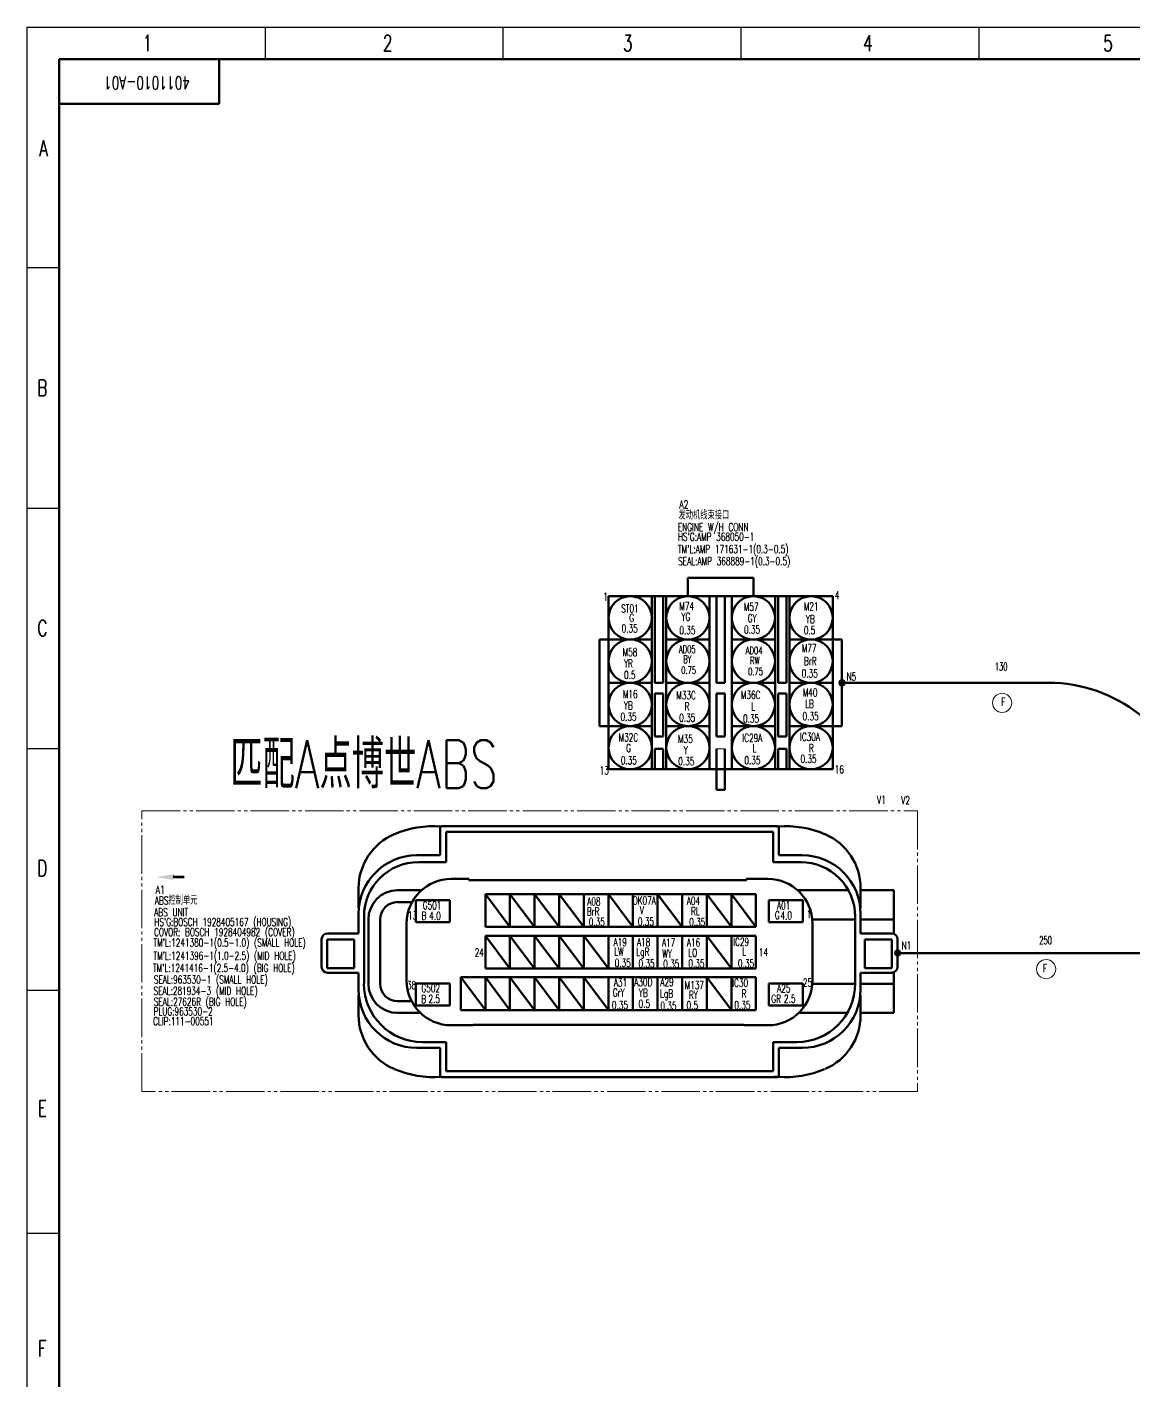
# Model space of a CAD drawing. Header units: millimetres. Extents: x 1685 to 4064, y 70 to 911.
# Drawn here: x 1685.3 to 2031, y 487.8 to 910.6 of the extents above; entities that cross this region are included whole.
import ezdxf
from ezdxf.enums import TextEntityAlignment as Align

# ---------------------------------------------------------------- set-up
doc = ezdxf.new("R2010")
doc.units = ezdxf.units.MM
doc.linetypes.add('PHANTOM', pattern=[17, 12, -1, 1, -1, 1, -1])
for name, color, linetype, lineweight in [('0Filament', 7, 'Continuous', 20), ('4CONTOUR', 4, 'Continuous', 50), ('5PHANTOM', 6, 'PHANTOM', 20)]:
    doc.layers.add(name, color=color, linetype=linetype, lineweight=lineweight)
doc.layers.add('2FRAM', color=2, linetype='Continuous')
doc.styles.add('HZ', font='TXT', dxfattribs={"width": 0.7, "height": 4, "bigfont": 'HZTXT'})

msp = doc.modelspace()

# ---------------------------------------------------------------- hatches: boundary and pattern name
at = {"layer": '0Filament'}
h = msp.add_hatch(color=256, dxfattribs=at)
edge = h.paths.add_edge_path()
edge.add_arc((1939.797, 705.819), 1, 0, 360)
msp.add_hatch(color=256, dxfattribs=at).paths.add_polyline_path([(1731.012, 644.787), (1734.418, 644.787), (1734.418, 645.563), (1731.012, 645.563)])
at = {"layer": '0Filament', "lineweight": 9}
h = msp.add_hatch(color=256, dxfattribs=at)
edge = h.paths.add_edge_path()
edge.add_arc((1957.179, 621.415), 1, 0, 360)

# ---------------------------------------------------------------- linework, layer by layer
for p, q in [((1685.279, 69.624), (1685.279, 910.624)), ((1685.279, 910.624), (2874.279, 910.624)), ((1759.592, 910.624), (1759.592, 900.624)), ((1833.904, 910.624), (1833.904, 900.624)), ((1908.217, 910.624), (1908.217, 900.624)), ((1982.529, 910.624), (1982.529, 900.624)), ((1695.297, 835.39), (1685.313, 835.39)), ((1695.271, 760.252), (1685.369, 760.252)), ((1695.27, 685.223), (1685.367, 685.223)), ((1695.271, 609.701), (1685.369, 609.701)), ((1695.27, 533.858), (1685.367, 533.858))]:
    msp.add_line(p, q)
at = {"layer": '0Filament'}
for p, q in [((1903.156, 685.202), (1900.653, 685.202)), ((1909.118, 599.004), (1909.118, 598.848))]:
    msp.add_line(p, q, dxfattribs=at)
msp.add_lwpolyline([(1731.012, 644.879), (1731.012, 644.879), (1731.012, 645.621), (1731.012, 645.621)], close=True, dxfattribs=at)
for centre, radius in [((1939.797, 705.819), 1), ((1939.797, 705.819), 1), ((1989.813, 699.55), 3), ((1957.179, 621.415), 1), ((2003.545, 616.387), 3)]:
    msp.add_circle(centre, radius, dxfattribs=at)
at = {"layer": '0Filament', "lineweight": 9}
msp.add_circle((1957.179, 621.415), 1, dxfattribs=at)
at = {"layer": '0Filament'}
msp.add_solid([(1731.012, 644.23), (1725.612, 645.13), (1731.012, 646.03)], dxfattribs=at)
at = {"layer": '2FRAM', "linetype": 'ByBlock', "lineweight": 50}
for p, q in [((1695.279, 79.624), (1695.279, 900.624)), ((1695.279, 900.624), (4053.279, 900.624))]:
    msp.add_line(p, q, dxfattribs=at)
at = {"layer": '2FRAM', "color": 2, "linetype": 'ByBlock', "lineweight": 50}
for p, q in [((1745.279, 886.624), (1745.279, 900.624)), ((1695.279, 886.624), (1745.279, 886.624))]:
    msp.add_line(p, q, dxfattribs=at)
at = {"layer": '4CONTOUR'}
for p, q in [((1891.684, 732.846), (1891.684, 738.566)), ((1891.684, 738.566), (1912.125, 738.566)), ((1912.125, 732.846), (1912.125, 738.566)), ((1866.912, 732.846), (1866.912, 719.333)), ((1866.912, 732.846), (1880.426, 732.846)), ((1880.426, 732.846), (1880.426, 684.226)), ((1880.426, 732.846), (1880.426, 719.333)), ((1880.426, 732.846), (1884.927, 732.846)), ((1881.393, 732.846), (1881.393, 705.819)), ((1883.896, 705.819), (1883.896, 732.846)), ((1884.927, 732.846), (1884.927, 719.333)), ((1884.927, 732.846), (1898.441, 732.846)), ((1898.441, 732.846), (1898.441, 719.333)), ((1898.441, 732.846), (1905.368, 732.846)), ((1900.653, 732.879), (1900.653, 705.819)), ((1903.156, 705.819), (1903.156, 732.846)), ((1923.383, 732.846), (1905.368, 732.846)), ((1905.368, 732.846), (1905.368, 719.333)), ((1918.882, 732.846), (1918.882, 719.333)), ((1919.913, 705.819), (1919.913, 732.846)), ((1922.416, 732.846), (1922.416, 705.819)), ((1923.383, 732.846), (1923.383, 684.226)), ((1936.897, 732.846), (1923.383, 732.846)), ((1923.383, 732.846), (1923.383, 719.333)), ((1936.897, 732.846), (1936.897, 719.333)), ((1866.912, 719.333), (1864.052, 719.333)), ((1864.052, 719.333), (1864.052, 692.306)), ((1866.912, 719.333), (1866.912, 705.819)), ((1866.912, 719.333), (1880.426, 719.333)), ((1884.927, 719.333), (1884.927, 705.819)), ((1884.927, 719.333), (1898.441, 719.333)), ((1898.441, 719.333), (1898.441, 705.819)), ((1918.882, 719.333), (1905.368, 719.333)), ((1905.368, 719.333), (1905.368, 705.819)), ((1918.882, 719.333), (1918.882, 705.819)), ((1936.897, 719.333), (1923.383, 719.333)), ((1936.897, 719.333), (1936.897, 705.819)), ((1936.897, 719.333), (1939.757, 719.333)), ((1939.757, 719.333), (1939.757, 692.306)), ((1866.912, 705.819), (1880.426, 705.819)), ((1866.912, 705.819), (1866.912, 692.306)), ((1880.426, 705.819), (1880.426, 692.306)), ((1881.393, 705.819), (1883.896, 705.819)), ((1881.393, 702.515), (1881.393, 689.008)), ((1881.393, 702.515), (1883.896, 702.515)), ((1883.896, 689.008), (1883.896, 702.515)), ((1884.927, 705.819), (1898.441, 705.819)), ((1884.927, 705.819), (1884.927, 692.306)), ((1898.441, 705.819), (1898.441, 692.306)), ((1900.653, 705.819), (1903.156, 705.819)), ((1900.653, 702.515), (1900.653, 689.008)), ((1900.653, 702.515), (1903.156, 702.515)), ((1903.156, 689.008), (1903.156, 702.515)), ((1918.882, 705.819), (1905.368, 705.819)), ((1905.368, 705.819), (1905.368, 692.306)), ((1918.882, 705.819), (1918.882, 692.306)), ((1922.416, 705.819), (1919.913, 705.819)), ((1919.913, 689.008), (1919.913, 702.515)), ((1922.416, 702.515), (1919.913, 702.515)), ((1922.416, 702.515), (1922.416, 689.008)), ((1936.897, 705.819), (1923.383, 705.819)), ((1923.383, 705.819), (1923.383, 692.306)), ((1936.897, 705.819), (1936.897, 692.306)), ((2004.301, 705.819), (1939.757, 705.819)), ((1866.912, 692.306), (1864.052, 692.306)), ((1866.912, 692.306), (1880.426, 692.306)), ((1866.912, 692.306), (1866.912, 678.792)), ((1880.426, 692.306), (1880.426, 678.792)), ((1884.927, 692.306), (1898.441, 692.306)), ((1884.927, 692.306), (1884.927, 678.792)), ((1898.441, 692.306), (1898.441, 678.792)), ((1918.882, 692.306), (1905.368, 692.306)), ((1905.368, 692.306), (1905.368, 678.792)), ((1918.882, 692.306), (1918.882, 678.792)), ((1936.897, 692.306), (1923.383, 692.306)), ((1923.383, 692.306), (1923.383, 678.792)), ((1936.897, 692.306), (1936.897, 678.792)), ((1939.757, 692.306), (1936.897, 692.306)), ((1881.393, 689.008), (1883.896, 689.008)), ((1881.393, 685.202), (1881.393, 678.792)), ((1883.896, 685.202), (1881.393, 685.202)), ((1883.896, 678.792), (1883.896, 685.202)), ((1900.653, 689.008), (1903.156, 689.008)), ((1900.653, 685.202), (1900.653, 678.792)), ((1903.156, 678.792), (1903.156, 685.202)), ((1919.913, 689.008), (1922.416, 689.008)), ((1919.913, 678.792), (1919.913, 685.202)), ((1919.913, 685.202), (1922.416, 685.202)), ((1922.416, 685.202), (1922.416, 678.792)), ((1866.912, 678.792), (1880.426, 678.792)), ((1880.426, 678.792), (1884.927, 678.792)), ((1884.927, 678.792), (1898.441, 678.792)), ((1898.441, 678.792), (1905.368, 678.792)), ((1900.653, 678.792), (1900.653, 672.383)), ((1903.156, 672.383), (1903.156, 678.792)), ((1918.882, 678.792), (1905.368, 678.792)), ((1923.383, 678.792), (1918.882, 678.792)), ((1936.897, 678.792), (1923.383, 678.792)), ((1903.156, 672.383), (1900.653, 672.383)), ((1803.536, 659.798), (1801.765, 659.229)), ((1805.33, 660.268), (1803.536, 659.798)), ((1807.149, 660.624), (1805.33, 660.268)), ((1808.986, 660.876), (1807.149, 660.624)), ((1810.834, 661.023), (1808.986, 660.876)), ((1812.695, 661.056), (1810.834, 661.023)), ((1814.556, 660.981), (1812.695, 661.056)), ((1815.705, 660.89), (1814.043, 661.023)), ((1814.333, 651.94), (1814.333, 660.995)), ((1919.663, 661.056), (1814.755, 661.056)), ((1815.32, 660.919), (1814.755, 661.056)), ((1919.094, 660.919), (1919.663, 661.056)), ((1920.304, 661.023), (1919.464, 660.957)), ((1921.724, 661.056), (1919.863, 660.981)), ((1920.081, 651.94), (1920.081, 660.995)), ((1923.585, 661.023), (1921.724, 661.056)), ((1925.432, 660.876), (1923.585, 661.023)), ((1927.27, 660.624), (1925.432, 660.876)), ((1929.088, 660.268), (1927.27, 660.624)), ((1930.883, 659.798), (1929.088, 660.268)), ((1932.654, 659.229), (1930.883, 659.798)), ((1795.341, 655.705), (1793.446, 653.868)), ((1796.395, 656.522), (1795.341, 655.705)), ((1797.51, 657.268), (1796.395, 656.522)), ((1798.688, 657.928), (1797.51, 657.268)), ((1799.923, 658.507), (1798.688, 657.928)), ((1801.765, 659.229), (1800.032, 658.549)), ((1816.156, 649.827), (1816.156, 659.233)), ((1918.258, 659.233), (1816.156, 659.233)), ((1918.258, 659.233), (1918.258, 649.827)), ((1934.387, 658.549), (1932.654, 659.229)), ((1934.387, 658.549), (1934.496, 658.507)), ((1935.731, 657.928), (1934.496, 658.507)), ((1936.908, 657.268), (1935.731, 657.928)), ((1938.024, 656.522), (1936.908, 657.268)), ((1940.973, 653.868), (1939.078, 655.705)), ((1791.841, 651.784), (1790.55, 649.495)), ((1793.446, 653.868), (1791.841, 651.784)), ((1803.374, 651.565), (1801.627, 651.119)), ((1805.188, 651.845), (1803.374, 651.565)), ((1807.049, 651.94), (1805.188, 651.845)), ((1807.04, 651.94), (1814.333, 651.94)), ((1927.374, 651.94), (1920.081, 651.94)), ((1929.235, 651.845), (1927.37, 651.94)), ((1931.049, 651.565), (1929.235, 651.845)), ((1932.797, 651.119), (1931.049, 651.565)), ((1942.578, 651.784), (1940.973, 653.868)), ((1943.869, 649.495), (1942.578, 651.784)), ((1789.6, 647.031), (1789.258, 645.744)), ((1790.55, 649.495), (1789.6, 647.031)), ((1795.45, 647.771), (1794.158, 646.594)), ((1796.855, 648.826), (1795.45, 647.771)), ((1798.36, 649.737), (1796.855, 648.826)), ((1799.419, 647.771), (1798.018, 646.922)), ((1799.951, 650.506), (1798.36, 649.737)), ((1800.905, 648.488), (1799.419, 647.771)), ((1801.627, 651.119), (1799.951, 650.506)), ((1802.467, 649.058), (1800.905, 648.488)), ((1804.101, 649.481), (1802.467, 649.058)), ((1805.786, 649.737), (1804.101, 649.481)), ((1807.524, 649.827), (1805.786, 649.737)), ((1807.515, 649.827), (1816.156, 649.827)), ((1918.258, 649.827), (1926.899, 649.827)), ((1928.633, 649.737), (1926.89, 649.827)), ((1930.318, 649.481), (1928.633, 649.737)), ((1931.951, 649.058), (1930.318, 649.481)), ((1933.513, 648.488), (1931.951, 649.058)), ((1934.473, 650.506), (1932.797, 651.119)), ((1935, 647.771), (1933.513, 648.488)), ((1936.063, 649.737), (1934.473, 650.506)), ((1936.4, 646.922), (1935, 647.771)), ((1937.568, 648.826), (1936.063, 649.737)), ((1938.974, 647.771), (1937.568, 648.826)), ((1940.265, 646.594), (1938.974, 647.771)), ((1944.819, 647.031), (1943.869, 649.495)), ((1945.16, 645.744), (1944.819, 647.031)), ((1788.859, 643.085), (1788.807, 641.722)), ((1789.011, 644.424), (1788.859, 643.085)), ((1789.258, 645.744), (1789.011, 644.424)), ((1791.927, 643.897), (1791.015, 642.392)), ((1792.981, 645.302), (1791.927, 643.897)), ((1794.158, 646.594), (1792.981, 645.302)), ((1794.4, 643.636), (1793.422, 642.325)), ((1795.502, 644.842), (1794.4, 643.636)), ((1796.708, 645.943), (1795.502, 644.842)), ((1798.018, 646.922), (1796.708, 645.943)), ((1811.133, 642.9), (1809.984, 642.197)), ((1812.353, 643.484), (1811.133, 642.9)), ((1813.635, 643.954), (1812.353, 643.484)), ((1814.974, 644.301), (1813.635, 643.954)), ((1816.36, 644.51), (1814.974, 644.301)), ((1817.785, 644.586), (1816.36, 644.51)), ((1817.775, 644.586), (1823.231, 644.586)), ((1823.231, 644.139), (1823.231, 644.586)), ((1823.231, 644.139), (1910.015, 644.139)), ((1910.015, 644.139), (1910.015, 644.586)), ((1910.015, 644.586), (1916.639, 644.586)), ((1918.059, 644.51), (1916.629, 644.586)), ((1919.445, 644.301), (1918.059, 644.51)), ((1920.784, 643.954), (1919.445, 644.301)), ((1922.066, 643.484), (1920.784, 643.954)), ((1923.286, 642.9), (1922.066, 643.484)), ((1924.435, 642.197), (1923.286, 642.9)), ((1937.711, 645.943), (1936.4, 646.922)), ((1938.917, 644.842), (1937.711, 645.943)), ((1940.018, 643.636), (1938.917, 644.842)), ((1940.996, 642.325), (1940.018, 643.636)), ((1941.443, 645.302), (1940.265, 646.594)), ((1942.497, 643.897), (1941.443, 645.302)), ((1943.408, 642.392), (1942.497, 643.897)), ((1945.407, 644.424), (1945.16, 645.744)), ((1945.559, 643.085), (1945.407, 644.424)), ((1945.607, 641.722), (1945.559, 643.085)), ((1788.807, 641.718), (1788.807, 635.531)), ((1789.633, 639.125), (1789.187, 637.378)), ((1790.246, 640.801), (1789.633, 639.125)), ((1791.015, 642.392), (1790.246, 640.801)), ((1791.855, 639.439), (1791.286, 637.877)), ((1792.573, 640.925), (1791.855, 639.439)), ((1793.422, 642.325), (1792.573, 640.925)), ((1795.906, 639.448), (1794.557, 638.332)), ((1797.453, 640.288), (1795.906, 639.448)), ((1799.163, 640.82), (1797.453, 640.288)), ((1800.995, 641.005), (1799.163, 640.82)), ((1808.445, 641.001), (1801, 641.001)), ((1807.016, 639.505), (1806.214, 638.427)), ((1807.918, 640.493), (1807.016, 639.505)), ((1808.906, 641.395), (1807.918, 640.493)), ((1809.984, 642.197), (1808.906, 641.395)), ((1836.105, 639.833), (1828.421, 639.833)), ((1828.421, 639.833), (1828.421, 629.595)), ((1828.421, 639.833), (1836.105, 629.595)), ((1843.788, 639.833), (1836.105, 639.833)), ((1836.105, 639.833), (1836.105, 629.595)), ((1836.105, 639.833), (1843.788, 629.595)), ((1851.472, 639.833), (1843.788, 639.833)), ((1843.788, 639.833), (1843.788, 629.595)), ((1843.788, 639.833), (1851.472, 629.595)), ((1859.155, 639.833), (1851.472, 639.833)), ((1851.472, 639.833), (1851.472, 629.595)), ((1851.472, 639.833), (1859.155, 629.595)), ((1866.839, 639.833), (1859.155, 639.833)), ((1859.155, 639.833), (1859.155, 629.595)), ((1874.523, 639.833), (1866.839, 639.833)), ((1866.839, 639.833), (1866.839, 629.595)), ((1866.839, 639.833), (1874.523, 629.595)), ((1882.206, 639.833), (1874.523, 639.833)), ((1874.523, 639.833), (1874.523, 629.595)), ((1889.89, 639.833), (1882.206, 639.833)), ((1882.206, 639.833), (1882.206, 629.595)), ((1882.206, 639.833), (1889.89, 629.595)), ((1897.573, 639.833), (1889.89, 639.833)), ((1889.89, 639.833), (1889.89, 629.595)), ((1905.257, 639.833), (1897.573, 639.833)), ((1897.573, 639.833), (1897.573, 629.595)), ((1897.573, 639.833), (1905.257, 629.595)), ((1912.94, 639.833), (1905.257, 639.833)), ((1905.257, 639.833), (1905.257, 629.595)), ((1905.257, 639.833), (1912.94, 629.595)), ((1912.94, 639.833), (1912.94, 629.595)), ((1925.513, 641.395), (1924.435, 642.197)), ((1926.501, 640.493), (1925.513, 641.395)), ((1935.783, 641.001), (1925.974, 641.001)), ((1927.403, 639.505), (1926.501, 640.493)), ((1928.205, 638.427), (1927.403, 639.505)), ((1935.783, 641.001), (1941.803, 641.001)), ((1941.846, 640.925), (1940.996, 642.325)), ((1942.563, 639.439), (1941.846, 640.925)), ((1943.133, 637.877), (1942.563, 639.439)), ((1944.178, 640.801), (1943.408, 642.392)), ((1944.79, 639.125), (1944.178, 640.801)), ((1945.236, 637.378), (1944.79, 639.125)), ((1945.607, 641.718), (1945.607, 635.531)), ((1945.607, 641.001), (1948.626, 641.001)), ((1955.976, 641.001), (1948.626, 641.001)), ((1955.976, 637.354), (1955.976, 641.001)), ((1788.807, 635.531), (1788.898, 635.531)), ((1788.907, 635.564), (1788.812, 633.703)), ((1789.187, 637.378), (1788.907, 635.564)), ((1790.607, 634.558), (1790.516, 632.82)), ((1790.863, 636.243), (1790.607, 634.558)), ((1791.286, 637.877), (1790.863, 636.243)), ((1792.601, 635.436), (1792.069, 633.727)), ((1793.441, 636.984), (1792.601, 635.436)), ((1794.557, 638.332), (1793.441, 636.984)), ((1796.461, 634.942), (1795.953, 634.012)), ((1797.131, 635.754), (1796.461, 634.942)), ((1797.943, 636.424), (1797.131, 635.754)), ((1798.873, 636.932), (1797.943, 636.424)), ((1799.903, 637.25), (1798.873, 636.932)), ((1801.005, 637.364), (1799.903, 637.25)), ((1801, 637.354), (1805.554, 637.354)), ((1804.457, 634.776), (1804.11, 633.437)), ((1804.927, 636.058), (1804.457, 634.776)), ((1805.511, 637.278), (1804.927, 636.058)), ((1806.214, 638.427), (1805.511, 637.278)), ((1817.31, 637.932), (1806.737, 637.932)), ((1806.737, 637.932), (1806.737, 631.077)), ((1817.31, 637.932), (1817.31, 631.077)), ((1927.566, 637.932), (1916.994, 637.932)), ((1916.994, 637.932), (1916.994, 631.077)), ((1927.566, 637.932), (1927.566, 631.077)), ((1928.908, 637.278), (1928.205, 638.427)), ((1929.492, 636.058), (1928.908, 637.278)), ((1929.962, 634.776), (1929.492, 636.058)), ((1930.308, 633.437), (1929.962, 634.776)), ((1943.556, 636.243), (1943.133, 637.877)), ((1943.812, 634.558), (1943.556, 636.243)), ((1943.897, 632.82), (1943.812, 634.558)), ((1945.517, 635.564), (1945.236, 637.378)), ((1945.607, 633.703), (1945.517, 635.564)), ((1945.517, 635.531), (1945.607, 635.531)), ((1955.976, 631.884), (1955.976, 637.354)), ((1788.807, 627.554), (1788.807, 633.708)), ((1790.516, 611.862), (1790.516, 632.825)), ((1792.069, 633.727), (1791.884, 631.894)), ((1791.884, 611.829), (1791.884, 631.884)), ((1795.635, 632.981), (1795.521, 631.88)), ((1795.53, 631.884), (1795.53, 611.829)), ((1795.953, 634.012), (1795.635, 632.981)), ((1803.901, 632.051), (1803.825, 630.626)), ((1803.825, 612.793), (1803.825, 630.636)), ((1804.11, 633.437), (1803.901, 632.051)), ((1806.737, 631.077), (1817.31, 631.077)), ((1916.994, 631.077), (1927.566, 631.077)), ((1930.517, 632.051), (1930.308, 633.437)), ((1930.589, 630.626), (1930.517, 632.051)), ((1943.897, 631.884), (1930.532, 631.884)), ((1930.589, 612.793), (1930.589, 630.636)), ((1943.897, 611.862), (1943.897, 632.825)), ((1945.607, 633.708), (1945.607, 627.554)), ((1955.976, 631.884), (1945.607, 631.884)), ((1955.976, 631.884), (1955.976, 627.431)), ((1777.398, 626.415), (1777.269, 625.707)), ((1777.792, 627.018), (1777.398, 626.415)), ((1778.39, 627.426), (1777.792, 627.018)), ((1779.093, 627.568), (1778.39, 627.426)), ((1779.098, 627.554), (1788.807, 627.554)), ((1828.421, 629.595), (1836.105, 629.595)), ((1836.105, 626.833), (1828.421, 626.833)), ((1828.421, 626.833), (1828.421, 616.595)), ((1828.421, 626.833), (1836.105, 616.595)), ((1836.105, 629.595), (1843.788, 629.595)), ((1843.788, 626.833), (1836.105, 626.833)), ((1836.105, 626.833), (1836.105, 616.595)), ((1836.105, 626.833), (1843.788, 616.595)), ((1843.788, 629.595), (1851.472, 629.595)), ((1851.472, 626.833), (1843.788, 626.833)), ((1843.788, 626.833), (1843.788, 616.595)), ((1843.788, 626.833), (1851.472, 616.595)), ((1851.472, 629.595), (1859.155, 629.595)), ((1859.155, 626.833), (1851.472, 626.833)), ((1851.472, 626.833), (1851.472, 616.595)), ((1851.472, 626.833), (1859.155, 616.595)), ((1859.155, 629.595), (1866.839, 629.595)), ((1866.839, 626.833), (1859.155, 626.833)), ((1859.155, 626.833), (1859.155, 616.595)), ((1859.155, 626.833), (1866.839, 616.595)), ((1866.839, 629.595), (1874.523, 629.595)), ((1874.523, 626.833), (1866.839, 626.833)), ((1866.839, 626.833), (1866.839, 616.595)), ((1874.523, 629.595), (1882.206, 629.595)), ((1882.206, 626.833), (1874.523, 626.833)), ((1874.523, 626.833), (1874.523, 616.595)), ((1882.206, 629.595), (1889.89, 629.595)), ((1889.89, 626.833), (1882.206, 626.833)), ((1882.206, 626.833), (1882.206, 616.595)), ((1889.89, 629.595), (1897.573, 629.595)), ((1897.573, 626.833), (1889.89, 626.833)), ((1889.89, 626.833), (1889.89, 616.595)), ((1897.573, 629.595), (1905.257, 629.595)), ((1905.257, 626.833), (1897.573, 626.833)), ((1897.573, 626.833), (1897.573, 616.595)), ((1897.573, 626.833), (1905.257, 616.595)), ((1905.257, 629.595), (1912.94, 629.595)), ((1912.94, 626.833), (1905.257, 626.833)), ((1905.257, 626.833), (1905.257, 616.595)), ((1912.94, 626.833), (1912.94, 616.595)), ((1955.317, 627.554), (1945.607, 627.554)), ((1956.005, 627.436), (1955.298, 627.564)), ((1956.608, 627.041), (1956.005, 627.436)), ((1957.016, 626.443), (1956.608, 627.041)), ((1957.154, 625.741), (1957.016, 626.443)), ((1777.274, 625.731), (1777.274, 617.099)), ((1779.007, 625.65), (1779.007, 616.657)), ((1779.007, 625.65), (1787.478, 625.65)), ((1787.478, 616.657), (1787.478, 625.65)), ((1946.936, 616.657), (1946.936, 625.65)), ((1955.412, 625.65), (1946.936, 625.65)), ((1955.412, 625.65), (1955.412, 616.657)), ((1957.14, 625.731), (1957.14, 617.099)), ((2048.992, 621.415), (1957.399, 621.415)), ((1777.265, 617.09), (1777.407, 616.382)), ((1777.407, 616.382), (1777.816, 615.784)), ((1777.816, 615.784), (1778.419, 615.39)), ((1778.419, 615.39), (1779.126, 615.262)), ((1787.478, 616.657), (1779.007, 616.657)), ((1788.807, 615.276), (1779.098, 615.276)), ((1788.807, 610.005), (1788.807, 615.276)), ((1828.421, 613.833), (1820.738, 613.833)), ((1820.738, 613.833), (1820.738, 603.595)), ((1820.738, 613.833), (1828.421, 603.595)), ((1828.421, 616.595), (1836.105, 616.595)), ((1836.105, 613.833), (1828.421, 613.833)), ((1828.421, 613.833), (1828.421, 603.595)), ((1828.421, 613.833), (1836.105, 603.595)), ((1836.105, 616.595), (1843.788, 616.595)), ((1843.788, 613.833), (1836.105, 613.833)), ((1836.105, 613.833), (1836.105, 603.595)), ((1836.105, 613.833), (1843.788, 603.595)), ((1843.788, 616.595), (1851.472, 616.595)), ((1851.472, 613.833), (1843.788, 613.833)), ((1843.788, 613.833), (1843.788, 603.595)), ((1843.788, 613.833), (1851.472, 603.595)), ((1851.472, 616.595), (1859.155, 616.595)), ((1859.155, 613.833), (1851.472, 613.833)), ((1851.472, 613.833), (1851.472, 603.595)), ((1851.472, 613.833), (1859.155, 603.595)), ((1859.155, 616.595), (1866.839, 616.595)), ((1866.839, 613.833), (1859.155, 613.833)), ((1859.155, 613.833), (1859.155, 603.595)), ((1859.155, 613.833), (1866.839, 603.595)), ((1866.839, 616.595), (1874.523, 616.595)), ((1874.523, 613.833), (1866.839, 613.833)), ((1866.839, 613.833), (1866.839, 603.595)), ((1874.523, 616.595), (1882.206, 616.595)), ((1882.206, 613.833), (1874.523, 613.833)), ((1874.523, 613.833), (1874.523, 603.595)), ((1882.206, 616.595), (1889.89, 616.595)), ((1889.89, 613.833), (1882.206, 613.833)), ((1882.206, 613.833), (1882.206, 603.595)), ((1889.89, 616.595), (1897.573, 616.595)), ((1897.573, 613.833), (1889.89, 613.833)), ((1889.89, 613.833), (1889.89, 603.595)), ((1897.573, 616.595), (1905.257, 616.595)), ((1905.257, 613.833), (1897.573, 613.833)), ((1897.573, 613.833), (1897.573, 603.595)), ((1897.573, 613.833), (1905.257, 603.595)), ((1905.257, 616.595), (1912.94, 616.595)), ((1912.94, 613.833), (1905.257, 613.833)), ((1905.257, 613.833), (1905.257, 603.595)), ((1912.94, 613.833), (1912.94, 603.595)), ((1945.607, 615.276), (1945.607, 610.005)), ((1945.607, 615.276), (1955.317, 615.276)), ((1946.936, 616.657), (1955.412, 616.657)), ((1955.326, 615.262), (1956.033, 615.399)), ((1955.976, 615.399), (1955.976, 611.829)), ((1956.033, 615.399), (1956.632, 615.808)), ((1956.632, 615.808), (1957.026, 616.411)), ((1957.026, 616.411), (1957.154, 617.118)), ((1788.812, 610.015), (1788.907, 608.149)), ((1790.502, 611.848), (1790.597, 609.977)), ((1790.597, 609.977), (1790.877, 608.168)), ((1791.884, 611.824), (1792.069, 609.987)), ((1792.069, 609.987), (1792.601, 608.277)), ((1795.521, 611.833), (1795.635, 610.727)), ((1795.635, 610.727), (1795.953, 609.697)), ((1795.953, 609.697), (1796.461, 608.766)), ((1803.825, 612.802), (1803.901, 611.373)), ((1803.901, 611.373), (1804.11, 609.987)), ((1804.11, 609.987), (1804.457, 608.648)), ((1817.31, 611.932), (1806.737, 611.932)), ((1806.737, 611.932), (1806.737, 605.077)), ((1817.31, 611.932), (1817.31, 605.077)), ((1927.566, 611.932), (1916.994, 611.932)), ((1916.994, 611.932), (1916.994, 605.077)), ((1927.566, 611.932), (1927.566, 605.077)), ((1929.962, 608.648), (1930.308, 609.987)), ((1930.308, 609.987), (1930.517, 611.373)), ((1930.517, 611.373), (1930.589, 612.802)), ((1943.897, 611.829), (1930.556, 611.829)), ((1943.541, 608.168), (1943.821, 609.977)), ((1943.821, 609.977), (1943.912, 611.848)), ((1945.517, 608.149), (1945.607, 610.015)), ((1955.976, 611.829), (1945.607, 611.829)), ((1955.976, 606.359), (1955.976, 611.829)), ((1788.807, 608.182), (1788.898, 608.182)), ((1788.807, 601.996), (1788.807, 608.182)), ((1788.907, 608.149), (1789.187, 606.335)), ((1789.187, 606.335), (1789.633, 604.588)), ((1790.877, 608.168), (1791.324, 606.416)), ((1791.324, 606.416), (1791.941, 604.74)), ((1791.941, 604.74), (1792.71, 603.145)), ((1792.601, 608.277), (1793.441, 606.729)), ((1793.441, 606.729), (1794.557, 605.381)), ((1794.557, 605.381), (1795.906, 604.265)), ((1796.461, 608.766), (1797.131, 607.954)), ((1797.131, 607.954), (1797.943, 607.285)), ((1797.943, 607.285), (1798.873, 606.777)), ((1798.873, 606.777), (1799.903, 606.459)), ((1799.903, 606.459), (1801.005, 606.349)), ((1805.402, 606.359), (1801, 606.359)), ((1804.457, 608.648), (1804.927, 607.366)), ((1804.927, 607.366), (1805.511, 606.145)), ((1805.511, 606.145), (1806.214, 604.996)), ((1806.214, 604.996), (1807.016, 603.919)), ((1806.737, 605.077), (1817.31, 605.077)), ((1916.994, 605.077), (1927.566, 605.077)), ((1927.403, 603.919), (1928.205, 604.996)), ((1928.205, 604.996), (1928.908, 606.145)), ((1928.908, 606.145), (1929.492, 607.366)), ((1929.492, 607.366), (1929.962, 608.648)), ((1941.709, 603.145), (1942.478, 604.74)), ((1942.478, 604.74), (1943.095, 606.416)), ((1943.095, 606.416), (1943.541, 608.168)), ((1944.79, 604.588), (1945.236, 606.335)), ((1945.236, 606.335), (1945.517, 608.149)), ((1945.517, 608.182), (1945.607, 608.182)), ((1945.607, 601.996), (1945.607, 608.182)), ((1955.976, 602.712), (1955.976, 606.359)), ((1788.807, 601.991), (1788.859, 600.623)), ((1788.859, 600.623), (1789.011, 599.284)), ((1789.633, 604.588), (1790.246, 602.912)), ((1790.246, 602.912), (1791.015, 601.321)), ((1791.015, 601.321), (1791.927, 599.816)), ((1792.71, 603.145), (1793.622, 601.639)), ((1793.622, 601.639), (1794.676, 600.234)), ((1795.906, 604.265), (1797.453, 603.425)), ((1797.453, 603.425), (1799.163, 602.893)), ((1799.163, 602.893), (1800.995, 602.712)), ((1801, 602.712), (1808.136, 602.712)), ((1807.016, 603.919), (1807.918, 602.931)), ((1807.918, 602.931), (1808.906, 602.029)), ((1808.906, 602.029), (1809.984, 601.226)), ((1809.984, 601.226), (1811.133, 600.524)), ((1811.133, 600.524), (1812.353, 599.94)), ((1820.738, 603.595), (1828.421, 603.595)), ((1828.421, 603.595), (1836.105, 603.595)), ((1836.105, 603.595), (1843.788, 603.595)), ((1843.788, 603.595), (1851.472, 603.595)), ((1851.472, 603.595), (1859.155, 603.595)), ((1859.155, 603.595), (1866.839, 603.595)), ((1866.839, 603.595), (1874.523, 603.595)), ((1874.523, 603.595), (1882.206, 603.595)), ((1882.206, 603.595), (1889.89, 603.595)), ((1889.89, 603.595), (1897.573, 603.595)), ((1897.573, 603.595), (1905.257, 603.595)), ((1905.257, 603.595), (1912.94, 603.595)), ((1922.066, 599.94), (1923.286, 600.524)), ((1923.286, 600.524), (1924.435, 601.226)), ((1924.435, 601.226), (1925.513, 602.029)), ((1925.513, 602.029), (1926.501, 602.931)), ((1926.277, 602.712), (1935.783, 602.712)), ((1926.501, 602.931), (1927.403, 603.919)), ((1941.443, 602.712), (1935.783, 602.712)), ((1939.743, 600.234), (1940.797, 601.639)), ((1940.797, 601.639), (1941.709, 603.145)), ((1942.497, 599.816), (1943.408, 601.321)), ((1943.408, 601.321), (1944.178, 602.912)), ((1944.178, 602.912), (1944.79, 604.588)), ((1945.407, 599.284), (1945.559, 600.623)), ((1945.559, 600.623), (1945.607, 601.991)), ((1948.626, 602.712), (1945.607, 602.712)), ((1948.626, 602.712), (1955.976, 602.712)), ((1789.011, 599.284), (1789.258, 597.964)), ((1789.258, 597.964), (1789.6, 596.678)), ((1789.6, 596.678), (1790.55, 594.213)), ((1791.927, 599.816), (1792.981, 598.411)), ((1792.981, 598.411), (1794.158, 597.119)), ((1794.158, 597.119), (1795.45, 595.942)), ((1794.676, 600.234), (1795.853, 598.938)), ((1795.853, 598.938), (1797.15, 597.76)), ((1797.15, 597.76), (1798.555, 596.706)), ((1798.555, 596.706), (1800.06, 595.795)), ((1812.353, 599.94), (1813.635, 599.47)), ((1813.635, 599.47), (1814.974, 599.123)), ((1814.974, 599.123), (1816.36, 598.914)), ((1816.36, 598.914), (1817.785, 598.843)), ((1824.56, 598.848), (1817.775, 598.848)), ((1909.118, 599.004), (1824.56, 599.004)), ((1824.56, 599.004), (1824.56, 598.848)), ((1916.639, 598.848), (1909.118, 598.848)), ((1916.629, 598.843), (1918.059, 598.914)), ((1918.059, 598.914), (1919.445, 599.123)), ((1919.445, 599.123), (1920.784, 599.47)), ((1920.784, 599.47), (1922.066, 599.94)), ((1934.359, 595.795), (1935.864, 596.706)), ((1935.864, 596.706), (1937.269, 597.76)), ((1937.269, 597.76), (1938.565, 598.938)), ((1938.565, 598.938), (1939.743, 600.234)), ((1938.974, 595.942), (1940.265, 597.119)), ((1940.265, 597.119), (1941.443, 598.411)), ((1941.443, 598.411), (1942.497, 599.816)), ((1943.869, 594.213), (1944.819, 596.678)), ((1944.819, 596.678), (1945.16, 597.964)), ((1945.16, 597.964), (1945.407, 599.284)), ((1790.55, 594.213), (1791.841, 591.925)), ((1795.45, 595.942), (1796.855, 594.888)), ((1796.855, 594.888), (1798.36, 593.976)), ((1798.36, 593.976), (1799.951, 593.207)), ((1799.951, 593.207), (1801.627, 592.594)), ((1800.06, 595.795), (1801.655, 595.025)), ((1801.627, 592.594), (1803.374, 592.148)), ((1801.655, 595.025), (1803.332, 594.408)), ((1803.332, 594.408), (1805.084, 593.962)), ((1803.374, 592.148), (1805.188, 591.868)), ((1805.084, 593.962), (1806.893, 593.682)), ((1806.893, 593.682), (1808.759, 593.592)), ((1816.156, 593.606), (1808.773, 593.606)), ((1816.156, 584.48), (1816.156, 593.606)), ((1925.641, 593.606), (1918.258, 593.606)), ((1918.258, 593.606), (1918.258, 584.48)), ((1925.656, 593.592), (1927.526, 593.682)), ((1927.526, 593.682), (1929.335, 593.962)), ((1929.235, 591.868), (1931.049, 592.148)), ((1929.335, 593.962), (1931.087, 594.408)), ((1931.049, 592.148), (1932.797, 592.594)), ((1931.087, 594.408), (1932.763, 595.025)), ((1932.763, 595.025), (1934.359, 595.795)), ((1932.797, 592.594), (1934.473, 593.207)), ((1934.473, 593.207), (1936.063, 593.976)), ((1936.063, 593.976), (1937.568, 594.888)), ((1937.568, 594.888), (1938.974, 595.942)), ((1942.578, 591.925), (1943.869, 594.213)), ((1791.841, 591.925), (1793.446, 589.841)), ((1793.446, 589.841), (1795.341, 588.003)), ((1795.341, 588.003), (1796.395, 587.186)), ((1805.188, 591.868), (1807.049, 591.778)), ((1807.04, 591.773), (1814.333, 591.773)), ((1814.333, 591.773), (1814.333, 582.718)), ((1920.081, 582.718), (1920.081, 591.773)), ((1920.081, 591.773), (1927.374, 591.773)), ((1927.37, 591.778), (1929.235, 591.868)), ((1938.024, 587.186), (1939.078, 588.003)), ((1939.078, 588.003), (1940.973, 589.841)), ((1940.973, 589.841), (1942.578, 591.925)), ((1796.395, 587.186), (1797.51, 586.441)), ((1797.51, 586.441), (1798.688, 585.781)), ((1798.688, 585.781), (1799.923, 585.202)), ((1800.032, 585.159), (1801.765, 584.48)), ((1801.765, 584.48), (1803.536, 583.91)), ((1803.536, 583.91), (1805.33, 583.44)), ((1816.156, 584.48), (1918.258, 584.48)), ((1929.088, 583.44), (1930.883, 583.91)), ((1930.883, 583.91), (1932.654, 584.48)), ((1932.654, 584.48), (1934.387, 585.159)), ((1934.496, 585.202), (1935.731, 585.781)), ((1935.731, 585.781), (1936.908, 586.441)), ((1936.908, 586.441), (1938.024, 587.186)), ((1805.33, 583.44), (1807.149, 583.084)), ((1807.149, 583.084), (1808.986, 582.832)), ((1808.986, 582.832), (1810.834, 582.685)), ((1810.834, 582.685), (1812.695, 582.652)), ((1812.695, 582.652), (1814.556, 582.728)), ((1814.114, 582.681), (1814.955, 582.747)), ((1815.32, 582.794), (1814.755, 582.657)), ((1814.755, 582.657), (1919.663, 582.657)), ((1918.714, 582.818), (1920.376, 582.685)), ((1919.094, 582.794), (1919.663, 582.657)), ((1919.863, 582.728), (1921.724, 582.652)), ((1921.724, 582.652), (1923.585, 582.685)), ((1923.585, 582.685), (1925.432, 582.832)), ((1925.432, 582.832), (1927.27, 583.084)), ((1927.27, 583.084), (1929.088, 583.44))]:
    msp.add_line(p, q, dxfattribs=at)
at = {"layer": '4CONTOUR', "linetype": 'Continuous'}
msp.add_line((1939.078, 655.705), (1938.024, 656.522), dxfattribs=at)
at = {"layer": '4CONTOUR'}
for centre in [(1873.669, 726.09), (1891.684, 726.09), (1912.125, 726.09), (1930.14, 726.09), (1873.669, 712.576), (1891.684, 712.576), (1912.125, 712.576), (1930.14, 712.576), (1873.669, 699.063), (1891.684, 699.063), (1912.125, 699.063), (1930.14, 699.063), (1873.669, 685.549), (1891.684, 685.549), (1912.125, 685.549), (1930.14, 685.549)]:
    msp.add_circle(centre, 6.757, dxfattribs=at)
msp.add_arc((2004.301, 659.977), 45.842, 13.97153, 90, dxfattribs=at)
at = {"layer": '5PHANTOM'}
msp.add_lwpolyline([(1721.085, 665.799), (1963.428, 665.799), (1963.428, 578.188), (1721.085, 578.188)], close=True, dxfattribs=at)

# ---------------------------------------------------------------- texts
at = {"char_height": 5, "width": 50, "attachment_point": 5, "style": 'HZ'}
for s, insert in [('1', (1722.896, 905.615)), ('2', (1797.896, 905.615)), ('3', (1872.896, 905.615)), ('4', (1947.896, 905.615)), ('5', (2022.896, 905.615)), ('A', (1690.433, 872.818)), ('B', (1690.054, 797.906)), ('C', (1690.054, 722.906)), ('D', (1690.054, 647.906)), ('E', (1690.054, 572.906)), ('F', (1690.054, 497.906))]:
    msp.add_mtext(s, dxfattribs=dict(at, insert=insert))
at = {"insert": (1722.752, 893.192), "char_height": 4, "width": 60, "attachment_point": 5, "rotation": 180, "style": 'HZ'}
msp.add_mtext('4011010-A01', dxfattribs=at)
at = {"layer": '0Filament', "style": 'HZ', "width": 0.67}
for s, p in [('发动机线束接口', (1888.742, 759.368)), ('ENGINE W/H CONN', (1888.511, 755.712)), ("HS'G:AMP 368050-1", (1888.543, 752.668)), ('ABS控制单元', (1725.206, 639.057)), ('ABS UNIT', (1724.975, 635.401)), ('13', (1804.255, 634.42)), ('1', (1928.786, 634.787)), ("HS'G:BOSCH 1928405167 (HOUSING)", (1725.007, 632.357)), ('COVOR: BOSCH 1928404982 (COVER)', (1724.949, 629.197)), ('24', (1825.085, 622.856)), ('14', (1913.814, 622.922)), ('25', (1927.584, 613.428)), ('38', (1803.917, 612.625)), ('CLIP:111-00551', (1724.65, 601.389))]:
    msp.add_text(s, height=2.5, dxfattribs=at).set_placement(p, align=Align.TOP_LEFT)
at = {"layer": '0Filament', "style": 'HZ'}
for s, width, p in [("TM'L:AMP 171631-1(0.3-0.5)", 0.67, (1888.579, 746.317)), ('SEAL:AMP 368889-1(0.3-0.5)', 0.67, (1888.626, 742.557)), ('1', 0.67, (1865.205, 731.451)), ('4', 0.67, (1937.527, 731.911)), ('130', 0.618, (1987.499, 709.639)), ('N5', 0.67, (1941.226, 706.487)), ('F', 0.7, (1989.52, 698.576)), ('13', 0.67, (1864.13, 677.21)), ('16', 0.67, (1937.553, 677.519)), ('V1', 0.67, (1950.759, 668.046)), ('V2', 0.67, (1958.31, 667.861)), ("TM'L:1241380-1(0.5-1.0) (SMALL HOLE)", 0.67, (1724.746, 623.411)), ('250', 0.618, (2001.39, 624.141)), ("TM'L:1241396-1(1.0-2.5) (MID HOLE)", 0.67, (1724.746, 619.325)), ('N1', 0.67, (1958.427, 622.564)), ("TM'L:1241416-1(2.5-4.0) (BIG HOLE)", 0.67, (1724.619, 615.495)), ('F', 0.7, (2002.545, 615.412)), ('SEAL:963530-1 (SMALL HOLE)', 0.67, (1724.868, 611.867)), ('SEAL:281934-3 (MID HOLE)', 0.67, (1724.804, 608.34)), ('SEAL:27626R (BIG HOLE)', 0.67, (1724.859, 604.956)), ('PLUG:963530-2', 0.67, (1724.799, 601.932))]:
    msp.add_text(s, height=2.5, dxfattribs=dict(at, width=width)).set_placement(p)
at = {"layer": '0Filament', "color": 6, "style": 'HZ', "width": 0.67}
for s, p in [('ST01 ', (1870.838, 727.767)), ('G ', (1873.364, 724.833)), ('0.35', (1870.98, 721.538)), ('BrR', (1927.918, 711.373)), ('0.35', (1927.228, 707.481))]:
    msp.add_text(s, height=2.5, dxfattribs=at).set_placement(p)
at = {"layer": '0Filament', "color": 3, "style": 'HZ', "width": 0.67}
for s, p in [('M74 ', (1888.993, 728.493)), ('YG', (1889.644, 725.194)), ('M57 ', (1909.158, 728.274)), ('M21 ', (1927.876, 728.421)), ('0.35', (1889.006, 720.983)), ('0.35', (1909.195, 721.206)), ('GY', (1910.365, 724.735)), (' 0.5', (1926.385, 720.964)), ('YB', (1928.529, 724.485)), ('M58 ', (1871.278, 714.131)), ('YR', (1871.694, 710.594)), ('0.5', (1871.714, 707.012)), ('M16 ', (1871.378, 701.031)), ('M33C', (1888.062, 700.666)), ('M36C', (1908.227, 700.777)), ('M40', (1927.546, 701.541)), ('YB', (1871.679, 697.512)), ('R', (1890.659, 697.16)), ('L', (1911.465, 697.161)), ('LB', (1928.299, 697.953)), ('0.35', (1870.612, 693.972)), ('0.35', (1888.969, 693.677)), ('0.35', (1908.882, 693.369)), ('0.35', (1927.494, 694.132)), ('M32C', (1870.029, 687.523)), ('M35', (1888.603, 687.058)), ('IC29A', (1908.689, 687.347)), ('IC30A', (1926.698, 687.656)), ('G', (1872.383, 684.2)), ('Y', (1890.33, 683.559)), ('L', (1911.865, 684.177)), ('R', (1929.472, 684.134)), ('0.35', (1870.711, 680.341)), ('0.35', (1888.674, 680.045)), ('0.35', (1909.32, 680.354)), ('0.35', (1926.829, 680.783)), ('A08', (1860.234, 636.254)), ('A04', (1891.326, 636.469)), ('BrR', (1860.106, 633.142)), ('RL', (1892.653, 633.199)), ('0.35', (1860.705, 629.881)), ('0.35', (1892.061, 629.85)), ('A19', (1868.434, 623.591)), ('A18', (1875.763, 623.58)), ('A17', (1883.575, 623.416)), ('A16', (1891.346, 623.452)), ('LW', (1868.67, 620.691)), ('LgR', (1875.546, 620.584)), ('WY', (1883.682, 619.967)), ('LO', (1891.766, 620.24)), ('0.35', (1868.799, 617.072)), ('0.35', (1876.271, 616.918)), ('0.35', (1883.973, 616.764)), ('0.35', (1891.83, 616.918)), ('0.35', (1907.311, 616.918)), ('LgB', (1882.971, 607.511)), ('M137 ', (1890.661, 610.16)), ('RY', (1891.975, 607.086)), ('0.35', (1867.951, 603.909)), ('0.35', (1883.072, 603.678)), (' 0.5', (1889.757, 603.843)), ('0.35', (1906.174, 603.909))]:
    msp.add_text(s, height=2.5, dxfattribs=at).set_placement(p)
at = {"layer": '0Filament', "color": 6, "style": 'HZ', "width": 0.67}
msp.add_text('M77', height=2.5, dxfattribs=at).set_placement((1927.266, 717.885), align=Align.TOP_LEFT)
at = {"layer": '0Filament', "color": 1, "style": 'HZ', "width": 0.67}
msp.add_text('匹配A点博世ABS', height=15, dxfattribs=at).set_placement((1748.784, 672.859))
at = {"layer": '0Filament', "color": 2, "style": 'HZ', "width": 0.67}
for s, p in [('OK07A', (1874.424, 639.07)), ('V', (1876.677, 636.006))]:
    msp.add_text(s, height=2.5, dxfattribs=at).set_placement(p, align=Align.TOP_LEFT)
at = {"layer": '0Filament', "color": 3, "style": 'HZ', "width": 0.67}
for s, p in [('B', (1808.488, 634.313)), ('G501', (1808.858, 637.56)), ('G', (1918.83, 634.498)), ('A01', (1919.485, 637.511)), ('4.0', (1920.572, 634.425)), ('4.0', (1810.906, 634.267)), ('IC29', (1905.834, 626.159)), ('L', (1908.62, 623.183)), ('A31', (1868.521, 613.457)), ('A30D', (1874.903, 613.559)), ('A29', (1883.051, 613.61)), ('IC30', (1905.506, 613.337)), ('G502', (1808.427, 611.673)), ('GrY', (1868.207, 610.305)), ('YB', (1876.366, 610.204)), ('R', (1908.448, 609.986)), ('A25', (1919.532, 611.635)), ('B', (1808.38, 608.297)), ('2.5', (1810.657, 608.34)), ('0.5', (1876.278, 606.838)), ('GR', (1917.715, 608.397)), ('2.5', (1921.677, 608.403))]:
    msp.add_text(s, height=2.5, dxfattribs=at).set_placement(p, align=Align.TOP_LEFT)
at = {"layer": '0Filament', "color": 2, "style": 'HZ', "width": 0.67}
msp.add_text('0.35', height=2.5, dxfattribs=at).set_placement((1876.04, 630.004))
at = {"layer": '0Filament', "char_height": 2.5, "width": 39.54279, "attachment_point": 1, "style": 'HZ'}
for s, insert in [('A2', (1888.989, 762.75)), ('A1', (1725.453, 642.439))]:
    msp.add_mtext(s, dxfattribs=dict(at, insert=insert))
at = {"layer": '0Filament', "color": 6, "char_height": 2.30471, "attachment_point": 7, "style": 'HZ'}
for s, insert, width in [('{\\W0.67;AD05 }', (1888.857, 715.118), 9.37522), ('{\\W0.67;AD04 }', (1909.743, 714.742), 9.37522), ('{\\W0.67;0.75}', (1889.588, 708.577), 10.36789), ('{\\W0.67;BY}', (1890.225, 711.997), 10.36789), ('{\\W0.67;0.75}', (1910.474, 708.201), 10.36789), ('{\\W0.67;RW}', (1911.112, 711.622), 10.36789)]:
    msp.add_mtext(s, dxfattribs=dict(at, insert=insert, width=width))

doc.saveas('drawing.dxf')
